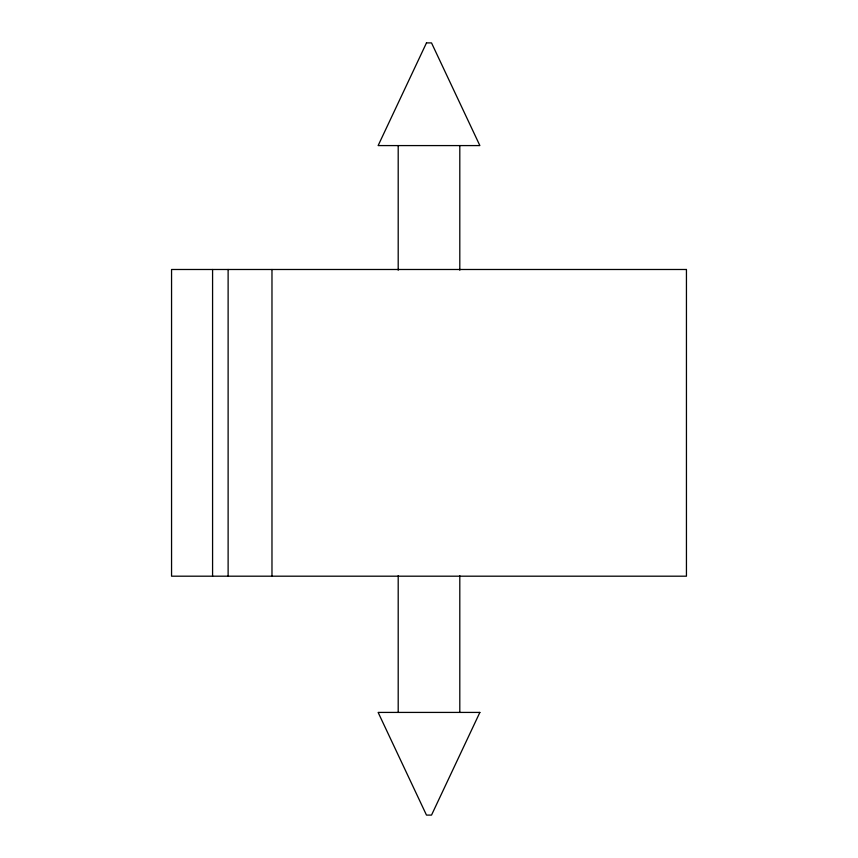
<?xml version="1.0" encoding="UTF-8"?>
<svg xmlns="http://www.w3.org/2000/svg" width="858" height="858" viewBox="0 0 858 858"><rect width="100%" height="100%" fill="white"/><g stroke="black" fill="none" stroke-linecap="round" stroke-linejoin="round"><path stroke-width="1.29" d="M459.802 145.581L459.802 270.206M459.802 575.729L459.802 712.419M398.198 145.581L398.198 270.206M398.198 575.729L398.198 712.419M271.975 269.487L271.975 576.19M228.121 269.487L228.121 576.19M212.58 269.487L212.58 576.19M426.48 42.9L378.131 145.581L479.869 145.581L431.52 42.9L426.48 42.9M479.869 712.419L431.52 815.1L426.48 815.1L378.131 712.419L479.869 712.419M686.443 269.487L171.557 269.487L171.557 576.19L686.443 576.19L686.443 269.487"/></g></svg>
